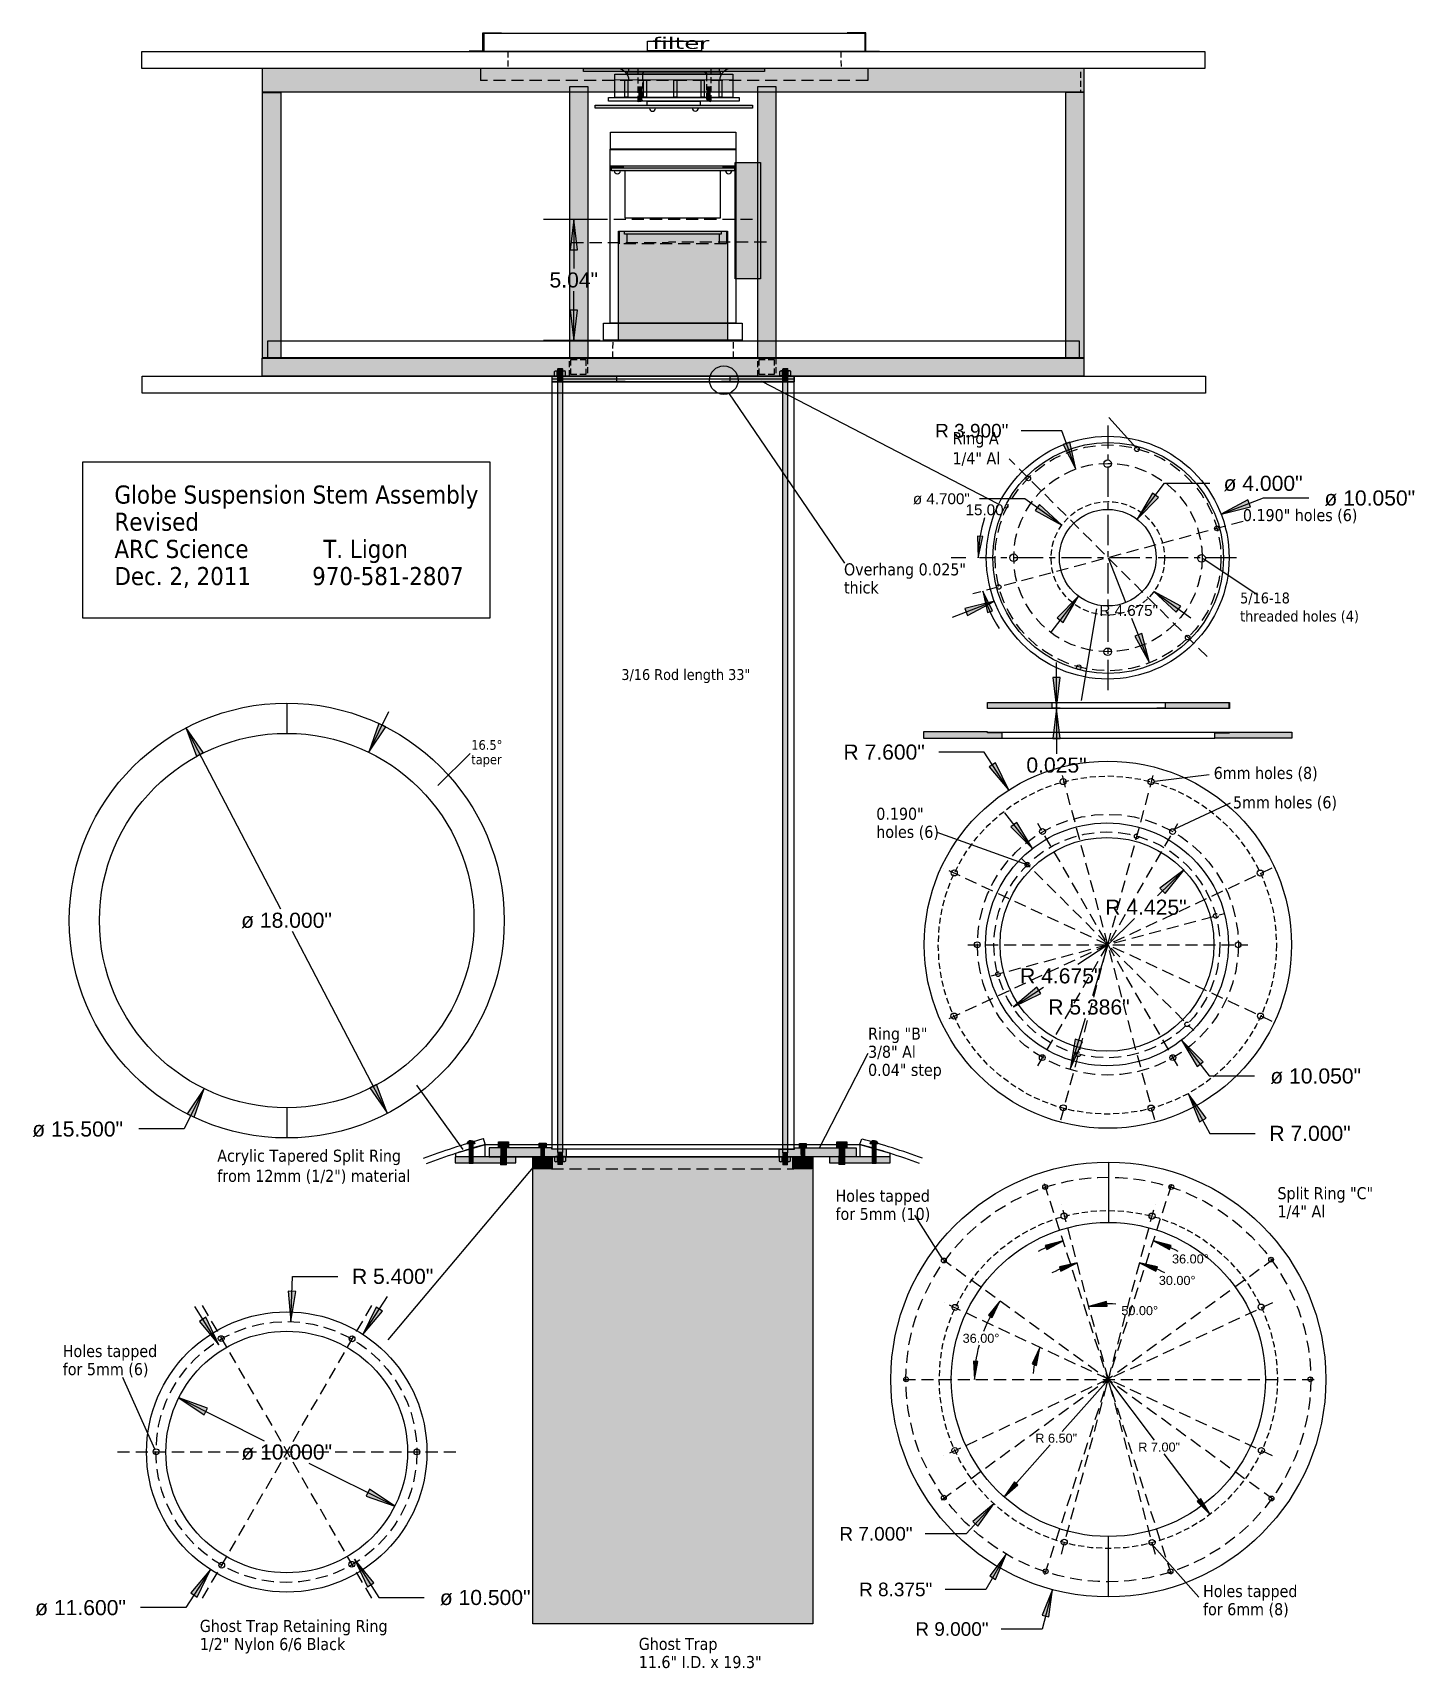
# Model space of a CAD drawing. Extents: x 1.5 to 58.7, y 10 to 77.8.
import ezdxf
from ezdxf.enums import TextEntityAlignment as Align

# ---------------------------------------------------------------- set-up
doc = ezdxf.new("R2010")
doc.units = 0
doc.header["$MEASUREMENT"] = 0
for name, pattern in [('CENTER', [2, 1.25, -0.25, 0.25, -0.25]), ('DASHED', [0.75, 0.5, -0.25]), ('HIDDEN', [0.375, 0.25, -0.125])]:
    doc.linetypes.add(name, pattern=pattern)
for name, color, linetype in [('BASE', 7, 'Continuous'), ('FRAME', 7, 'Continuous'), ('PROJECTORS', 7, 'Continuous')]:
    doc.layers.add(name, color=color, linetype=linetype)
doc.styles.add('ARIAL', font='arial.ttf')
doc.styles.add('TAHOMA', font='tahoma.ttf')

# ---------------------------------------------------------------- blocks, each defined once
blk = doc.blocks.new('LONGARROW')
at = {"layer": 'BASE', "linetype": 'Continuous'}
blk.add_hatch(color=0, dxfattribs=at).paths.add_polyline_path([(0, 0), (2, -0.25), (2, 0.25)])
at = {"layer": 'BASE', "color": 0, "linetype": 'Continuous'}
blk.add_lwpolyline([(0, 0), (2, -0.25), (2, 0.25)], close=True, dxfattribs=at)
blk = doc.blocks.new('HexSemRSV2')
at = {"linetype": 'Continuous'}
for p, q in [((-0.241, 0.298), (-0.277, 0.236)), ((-0.277, -0.218), (-0.277, 0.236)), ((-0.017, 0.298), (-0.241, 0.298)), ((-0.017, 0.154), (-0.241, 0.154)), ((-0.017, 0.154), (-0.017, 0.298)), ((0, 0.236), (-0.017, 0.236)), ((-0.017, -0.136), (-0.017, 0.154)), ((0, -0.218), (0, 0.236)), ((-0.241, -0.28), (-0.277, -0.218)), ((-0.017, -0.136), (-0.241, -0.136)), ((-0.017, -0.28), (-0.241, -0.28)), ((-0.017, -0.28), (-0.017, -0.136)), ((0, -0.218), (-0.017, -0.218))]:
    blk.add_line(p, q, dxfattribs=at)
for centre, radius, start, end in [((-0.146, 0.226), 0.119, 142.72149, 217.27887), ((0.177, 0.009), 0.442, 160.92837, 199.07139), ((-0.146, -0.208), 0.119, 142.72149, 217.27885)]:
    blk.add_arc(centre, radius, start, end, dxfattribs=at)
blk = doc.blocks.new('SchemTapThrRSV4')
at = {"linetype": 'Continuous'}
for p, q in [((0, -0.125), (0, 0.125)), ((0.25, 0.125), (0, 0.125)), ((0.025, -0.1), (0.025, 0.1)), ((0.05, -0.125), (0.05, 0.125)), ((0.075, -0.1), (0.075, 0.1)), ((0.1, -0.125), (0.1, 0.125)), ((0.125, -0.1), (0.125, 0.1)), ((0.15, -0.125), (0.15, 0.125)), ((0.175, -0.1), (0.175, 0.1)), ((0.2, -0.125), (0.2, 0.125)), ((0.225, -0.1), (0.225, 0.1)), ((0.25, -0.125), (0.25, 0.125)), ((0, -0.125), (0.25, -0.125))]:
    blk.add_line(p, q, dxfattribs=at)

msp = doc.modelspace()

# ---------------------------------------------------------------- hatches: boundary and pattern name
at = {"layer": 'BASE', "linetype": 'Continuous'}
for color, points in [(253, [(31.77, 76.149), (24.28, 76.149), (24.28, 76.273), (31.77, 76.273)]), (253, [(26.55, 74.888), (26.652, 74.9), (26.72, 74.971), (26.72, 75.537), (26.55, 75.537)]), (253, [(29.55, 75.537), (29.38, 75.537), (29.38, 74.993), (29.432, 74.911), (29.55, 74.888)]), (253, [(31.275, 74.627), (24.766, 74.627), (24.766, 74.751), (31.275, 74.751)]), (253, [(30.537, 72.039), (25.437, 72.039), (25.437, 72.163), (30.537, 72.163)]), (7, [(25.93, 72.167), (25.442, 72.167), (25.442, 72.227), (25.93, 72.227)]), (7, [(30.549, 72.156), (30.061, 72.156), (30.061, 72.223), (30.549, 72.223)]), (253, [(30.555, 72.386), (31.614, 72.386), (31.614, 67.566), (30.555, 67.566)]), (254, [(23.225, 63.836), (23.413, 63.836), (23.413, 31.405), (23.225, 31.405)]), (254, [(32.534, 63.834), (32.722, 63.834), (32.722, 31.389), (32.534, 31.389)]), (254, [(22.983, 63.549), (25.65, 63.549), (25.65, 63.325), (26, 63.325), (26, 63.299), (22.983, 63.299)]), (254, [(30, 63.325), (30.35, 63.325), (30.35, 63.548), (33, 63.548), (33, 63.299), (30, 63.299)]), (254, [(40.995, 50.031), (43.663, 50.031), (43.663, 49.807), (44.013, 49.807), (44.013, 49.781), (40.995, 49.782)]), (254, [(48.013, 49.807), (48.363, 49.807), (48.363, 50.03), (51.013, 50.03), (51.013, 49.781), (48.013, 49.781)]), (254, [(41.605, 48.772), (41.006, 48.772), (41.006, 48.809), (38.351, 48.809), (38.351, 48.544), (41.605, 48.544)]), (254, [(50.412, 48.769), (51.012, 48.769), (51.012, 48.804), (53.598, 48.804), (53.598, 48.544), (50.412, 48.544)]), (253, [(19.5, 31.84), (19.563, 31.889), (19.639, 31.897), (19.708, 31.888), (19.76, 31.839), (19.782, 31.755), (19.472, 31.755)]), (253, [(20.761, 31.841), (21.179, 31.841), (21.179, 31.623), (20.761, 31.623)]), (253, [(34.763, 31.839), (35.181, 31.839), (35.181, 31.624), (34.763, 31.624)]), (253, [(36.179, 31.84), (36.243, 31.889), (36.319, 31.897), (36.387, 31.888), (36.439, 31.839), (36.461, 31.755), (36.151, 31.755)]), (254, [(21.482, 31.222), (18.974, 31.222), (18.974, 30.973), (21.482, 30.972)]), (254, [(23.582, 31.541), (22.974, 31.541), (22.974, 31.595), (20.376, 31.595), (20.376, 31.221), (23.582, 31.221)]), (254, [(22.179, 31.213), (33.774, 31.213), (33.774, 11.886), (22.179, 11.886)]), (252, [(22.982, 30.726), (22.982, 31.225), (22.218, 31.225), (22.218, 30.726)]), (253, [(22.447, 31.78), (22.731, 31.78), (22.731, 31.597), (22.447, 31.597)]), (254, [(32.377, 31.539), (33.012, 31.539), (33.012, 31.593), (35.571, 31.592), (35.571, 31.217), (32.378, 31.217)]), (252, [(33.728, 30.725), (33.728, 31.217), (32.949, 31.217), (32.949, 30.725)]), (253, [(33.22, 31.777), (33.503, 31.777), (33.503, 31.59), (33.22, 31.59)]), (254, [(36.975, 31.217), (34.467, 31.217), (34.467, 30.967), (36.975, 30.967)])]:
    msp.add_hatch(color=color, dxfattribs=at).paths.add_polyline_path(points)
at = {"layer": 'FRAME', "linetype": 'Continuous'}
for points in [[(10.994, 76.287), (44.993, 76.287), (44.993, 75.289), (10.994, 75.289)], [(11, 64.296), (11, 75.285), (11.75, 75.285), (11.75, 64.296)], [(23.71, 64.283), (23.71, 75.533), (24.46, 75.533), (24.46, 64.283)], [(31.493, 64.289), (31.493, 75.53), (32.243, 75.53), (32.243, 64.289)], [(44.241, 64.295), (44.241, 75.29), (44.991, 75.29), (44.991, 64.295)], [(10.986, 64.287), (44.992, 64.287), (44.992, 63.537), (10.986, 63.537)]]:
    msp.add_hatch(color=253, dxfattribs=at).paths.add_polyline_path(points)
at = {"layer": 'PROJECTORS', "linetype": 'Continuous'}
msp.add_hatch(color=254, dxfattribs=at).paths.add_polyline_path([(25.735, 69.532), (30.235, 69.532), (30.235, 65.02), (25.735, 65.02)])

# ---------------------------------------------------------------- linework, layer by layer
at = {"layer": 'BASE', "color": 7, "linetype": 'HIDDEN'}
for p, q in [((26.153, 76.151), (26.153, 76.273)), ((29.897, 76.273), (29.897, 76.151))]:
    msp.add_line(p, q, dxfattribs=at)
at = {"layer": 'BASE', "color": 7, "linetype": 'Continuous'}
for p, q in [((30.476, 75.808), (25.579, 75.796)), ((25.184, 70.019), (22.63, 70.019)), ((23.88, 70.019), (23.88, 67.987)), ((23.88, 65.018), (23.88, 67.05)), ((24.969, 65.018), (22.63, 65.018)), ((22.989, 63.426), (32.99, 63.426)), ((31.645, 63.332), (41.421, 58.265)), ((30.279, 62.841), (35.079, 55.798)), ((47.167, 60.549), (46.021, 61.823)), ((44.079, 61.279), (42.392, 61.279)), ((44.655, 59.693), (44.079, 61.279)), ((47.191, 57.611), (48.33, 59.101)), ((48.33, 59.101), (50.205, 59.101)), ((42.551, 58.462), (40.676, 58.462)), ((44.074, 57.368), (42.551, 58.462)), ((50.669, 57.821), (52.419, 58.493)), ((52.419, 58.493), (54.294, 58.493)), ((40.102, 56.013), (39.495, 56.013)), ((45.989, 56.014), (46.712, 54.176)), ((49.931, 55.99), (52.193, 54.478)), ((41.285, 54.222), (39.535, 53.55)), ((44.763, 54.432), (43.624, 52.943)), ((47.89, 54.624), (49.412, 53.53)), ((44.896, 50.104), (45.53, 53.899)), ((47.701, 51.664), (46.978, 53.501)), ((43.858, 49.808), (43.858, 51.683)), ((12, 50), (12, 48.75)), ((15.405, 47.97), (16.231, 49.654)), ((43.858, 49.781), (43.858, 47.906)), ((7.825, 48.99), (11.747, 41.482)), ((41.009, 48.804), (51.009, 48.804)), ((41.607, 48.545), (50.416, 48.545)), ((19.594, 47.921), (18.25, 46.59)), ((40.867, 47.975), (38.992, 47.975)), ((41.879, 46.397), (40.867, 47.975)), ((47.928, 46.776), (50.177, 47.045)), ((42.863, 43.983), (41.713, 45.464)), ((48.721, 44.788), (51.059, 45.879)), ((38.906, 44.664), (42.634, 43.326)), ((49.137, 43.104), (48.036, 42.021)), ((45.982, 40.001), (47.083, 41.084)), ((16.157, 33.035), (12.236, 40.544)), ((45.982, 40.001), (44.742, 39.181)), ((45.984, 39.999), (45.343, 37.891)), ((42.082, 37.423), (43.323, 38.243)), ((44.417, 34.846), (45.058, 36.954)), ((49.03, 36.048), (50.18, 34.567)), ((34.056, 31.59), (36.07, 35.516)), ((50.18, 34.567), (52.055, 34.567)), ((8.577, 34.055), (7.751, 32.372)), ((19.301, 31.528), (17.387, 34.182)), ((12.001, 33.252), (12.001, 32.002)), ((49.311, 33.838), (50.208, 32.191)), ((7.751, 32.372), (5.876, 32.372)), ((20.218, 31.747), (20.139, 31.975)), ((35.724, 31.739), (35.8, 31.968)), ((50.208, 32.191), (52.083, 32.191)), ((18.979, 31.368), (18.979, 31.214)), ((18.996, 31.366), (20.22, 31.73)), ((35.72, 31.731), (36.968, 31.367)), ((36.976, 31.212), (36.976, 31.36)), ((22.271, 30.879), (16.182, 23.649)), ((46.003, 31.003), (46.003, 28.503)), ((39.133, 26.998), (38, 28.8)), ((12.176, 24.398), (12.24, 26.272)), ((12.24, 26.272), (14.115, 26.272)), ((15.154, 23.868), (16.173, 25.441)), ((9.193, 23.437), (8.191, 25.021)), ((6.54, 19.123), (5.213, 22.079)), ((46.003, 22.003), (44.094, 19.854)), ((46.003, 22.003), (47.895, 19.486)), ((7.531, 21.243), (11.066, 19.469)), ((41.687, 17.142), (43.595, 19.291)), ((16.469, 16.757), (12.934, 18.531)), ((50.21, 16.408), (48.318, 18.924)), ((41.258, 16.856), (40.114, 15.615)), ((40.114, 15.615), (38.426, 15.615)), ((46.001, 15.5), (46.001, 13)), ((47.789, 15.202), (49.751, 12.994)), ((14.807, 14.563), (15.809, 12.979)), ((41.781, 14.769), (40.931, 13.312)), ((8.846, 14.132), (7.827, 12.559)), ((15.809, 12.979), (17.684, 12.979)), ((40.931, 13.312), (39.243, 13.312)), ((43.691, 13.304), (43.258, 11.673)), ((7.827, 12.559), (5.952, 12.559)), ((43.258, 11.673), (41.57, 11.673))]:
    msp.add_line(p, q, dxfattribs=at)
at = {"layer": 'BASE', "color": 7, "linetype": 'DASHED'}
for p, q in [((31.282, 70.026), (24.478, 70.026)), ((26.074, 69.408), (26.074, 69.017)), ((29.891, 69.408), (29.891, 69.017)), ((50.087, 51.928), (41.898, 60.118)), ((51.586, 57.521), (40.398, 54.523)), ((44.041, 32.755), (47.924, 47.244)), ((47.924, 32.753), (44.041, 47.242)), ((43.087, 34.984), (48.878, 45.014)), ((48.879, 34.983), (43.088, 45.013)), ((42.414, 43.568), (49.537, 36.445)), ((52.771, 43.163), (39.176, 36.824)), ((52.78, 36.828), (39.185, 43.167)), ((41.173, 38.714), (50.804, 41.295)), ((40.191, 39.999), (51.773, 39.999)), ((22.955, 30.726), (32.982, 30.726)), ((48.617, 13.927), (43.364, 30.095)), ((43.376, 13.924), (48.63, 30.092)), ((44.065, 14.774), (47.948, 29.263)), ((47.948, 14.763), (44.065, 29.252)), ((39.098, 17.015), (52.851, 27.007)), ((52.851, 17.015), (39.098, 27.007)), ((8.518, 12.947), (15.518, 25.071)), ((15.518, 12.947), (8.518, 25.071)), ((52.794, 25.179), (39.199, 18.84)), ((52.802, 18.84), (39.207, 25.179)), ((37.519, 22.002), (54.519, 22.002)), ((4.999, 19.009), (18.999, 19.009))]:
    msp.add_line(p, q, dxfattribs=at)
at = {"layer": 'BASE', "color": 7, "linetype": 'CENTER'}
for p, q in [((45.992, 50.542), (45.992, 61.489)), ((51.308, 56.013), (40.664, 56.013))]:
    msp.add_line(p, q, dxfattribs=at)
at = {"layer": 'BASE', "color": 7, "linetype": 'Continuous'}
for points in [[(31.77, 76.149), (24.28, 76.149), (24.28, 76.273), (31.77, 76.273)], [(30.469, 75.074), (25.573, 75.074), (25.573, 76.038), (30.469, 76.038)], [(29.943, 76.038), (26.1, 76.038), (26.1, 76.132), (29.943, 76.132)], [(26.112, 75.079), (25.996, 75.079), (25.996, 75.796), (26.112, 75.796)], [(26.887, 75.085), (26.772, 75.085), (26.772, 75.802), (26.887, 75.802)], [(28.138, 75.079), (28.022, 75.079), (28.022, 75.796), (28.138, 75.796)], [(29.272, 75.079), (29.156, 75.079), (29.156, 75.796), (29.272, 75.796)], [(30.013, 75.079), (29.897, 75.079), (29.897, 75.796), (30.013, 75.796)], [(31.275, 74.627), (24.766, 74.627), (24.766, 74.751), (31.275, 74.751)], [(30.722, 74.919), (25.321, 74.919), (25.321, 75.073), (30.722, 75.073)], [(29.113, 74.747), (26.914, 74.747), (26.914, 74.916), (29.113, 74.916)], [(25.385, 72.927), (30.592, 72.927), (30.592, 72.224), (25.385, 72.224)], [(30.537, 72.039), (25.437, 72.039), (25.437, 72.163), (30.537, 72.163)], [(25.93, 72.167), (25.442, 72.167), (25.442, 72.227), (25.93, 72.227)], [(26.013, 72.05), (29.942, 72.05), (29.942, 70.083), (26.013, 70.083)], [(30.549, 72.156), (30.061, 72.156), (30.061, 72.223), (30.549, 72.223)], [(30.555, 72.386), (31.614, 72.386), (31.614, 67.566), (30.555, 67.566)], [(23.225, 63.836), (23.413, 63.836), (23.413, 31.405), (23.225, 31.405)], [(32.534, 63.834), (32.722, 63.834), (32.722, 31.389), (32.534, 31.389)], [(22.983, 63.549), (25.65, 63.549), (25.65, 63.325), (26, 63.325), (26, 63.299), (22.983, 63.299)], [(22.983, 63.548), (32.983, 63.548), (32.983, 63.298), (22.983, 63.298)], [(22.989, 63.301), (32.989, 63.301), (32.989, 31.536), (22.989, 31.536)], [(30, 63.325), (30.35, 63.325), (30.35, 63.548), (33, 63.548), (33, 63.299), (30, 63.299)], [(3.568, 59.987), (20.405, 59.987), (20.405, 53.521), (3.568, 53.521)], [(40.995, 50.031), (50.995, 50.031), (50.995, 49.781), (40.995, 49.781)], [(40.995, 50.031), (43.663, 50.031), (43.663, 49.807), (44.013, 49.807), (44.013, 49.781), (40.995, 49.782)], [(48.013, 49.807), (48.363, 49.807), (48.363, 50.03), (51.013, 50.03), (51.013, 49.781), (48.013, 49.781)], [(41.605, 48.772), (41.006, 48.772), (41.006, 48.809), (38.351, 48.809), (38.351, 48.544), (41.605, 48.544)], [(50.412, 48.769), (51.012, 48.769), (51.012, 48.804), (53.598, 48.804), (53.598, 48.544), (50.412, 48.544)], [(19.5, 31.84), (19.563, 31.889), (19.639, 31.897), (19.708, 31.888), (19.76, 31.839), (19.782, 31.755), (19.472, 31.755)], [(20.761, 31.841), (21.179, 31.841), (21.179, 31.623), (20.761, 31.623)], [(34.763, 31.839), (35.181, 31.839), (35.181, 31.624), (34.763, 31.624)], [(36.179, 31.84), (36.243, 31.889), (36.319, 31.897), (36.387, 31.888), (36.439, 31.839), (36.461, 31.755), (36.151, 31.755)], [(21.482, 31.222), (18.974, 31.222), (18.974, 30.973), (21.482, 30.972)], [(20.216, 31.729), (35.72, 31.729), (35.72, 31.22), (20.216, 31.22)], [(23.582, 31.541), (22.974, 31.541), (22.974, 31.595), (20.376, 31.595), (20.376, 31.221), (23.582, 31.221)], [(22.179, 31.213), (33.774, 31.213), (33.774, 11.886), (22.179, 11.886)], [(22.447, 31.78), (22.731, 31.78), (22.731, 31.597), (22.447, 31.597)], [(32.377, 31.539), (33.012, 31.539), (33.012, 31.593), (35.571, 31.592), (35.571, 31.217), (32.378, 31.217)], [(33.22, 31.777), (33.503, 31.777), (33.503, 31.59), (33.22, 31.59)], [(36.975, 31.217), (34.467, 31.217), (34.467, 30.967), (36.975, 30.967)]]:
    msp.add_lwpolyline(points, close=True, dxfattribs=at)
at = {"layer": 'BASE', "color": 7, "linetype": 'HIDDEN'}
msp.add_lwpolyline([(26.55, 76.288), (29.55, 76.288), (29.55, 74.896), (29.432, 74.918), (29.38, 75), (29.38, 76.052), (29.295, 76.118), (26.779, 76.119), (26.72, 76.068), (26.72, 74.978), (26.652, 74.908), (26.55, 74.896)], close=True, dxfattribs=at)
at = {"layer": 'BASE', "color": 7, "linetype": 'DASHED'}
msp.add_lwpolyline([(25.77, 69.533), (30.2, 69.533), (30.2, 69.021), (25.77, 69.021)], close=True, dxfattribs=at)
at = {"layer": 'BASE', "color": 5, "linetype": 'Continuous'}
msp.add_lwpolyline([(25.982, 69.532), (29.982, 69.532), (29.982, 69.414), (25.982, 69.414)], close=True, dxfattribs=at)
at = {"layer": 'BASE', "color": 7, "linetype": 'Continuous'}
for points in [[(22.218, 31.225), (22.982, 31.225), (22.982, 30.726), (22.218, 30.726), (22.218, 31.225)], [(32.949, 31.217), (33.728, 31.217), (33.728, 30.725), (32.949, 30.725), (32.949, 31.217)]]:
    msp.add_lwpolyline(points, dxfattribs=at)
for centre, radius in [((30.09, 63.371), 0.591), ((45.977, 56.022), 5.025), ((47.185, 60.51), 0.095), ((45.974, 59.913), 0.156), ((42.693, 59.303), 0.095), ((45.977, 56.022), 2), ((50.497, 57.233), 0.095), ((42.082, 56.02), 0.156), ((49.864, 55.993), 0.156), ((41.468, 54.81), 0.095), ((45.979, 52.126), 0.156), ((49.286, 52.715), 0.095), ((44.783, 51.487), 0.095), ((12, 41), 9), ((12, 41), 7.75), ((45.983, 40), 7.6), ((44.133, 46.753), 0.125), ((47.771, 46.752), 0.125), ((45.946, 40.015), 5.025), ((43.277, 44.685), 0.12), ((48.662, 44.683), 0.12), ((45.946, 40.015), 4.425), ((39.625, 42.97), 0.125), ((52.289, 42.966), 0.125), ((40.58, 40.001), 0.12), ((51.375, 39.994), 0.12), ((39.611, 37.046), 0.125), ((52.299, 37.046), 0.125), ((43.27, 35.325), 0.12), ((48.671, 35.325), 0.12), ((44.139, 33.25), 0.125), ((47.771, 33.237), 0.125), ((46.003, 22.003), 9), ((43.389, 29.972), 0.1), ((48.607, 29.972), 0.1), ((46.003, 22.003), 6.5), ((44.172, 28.77), 0.125), ((47.811, 28.769), 0.125), ((39.195, 26.93), 0.1), ((52.738, 26.961), 0.1), ((39.664, 24.987), 0.125), ((52.326, 25), 0.125), ((12, 19), 5.8), ((12, 19), 5), ((9.288, 23.696), 0.12), ((14.703, 23.685), 0.12), ((37.633, 22.006), 0.1), ((54.362, 22.011), 0.1), ((6.597, 19.013), 0.12), ((17.383, 19.001), 0.12), ((39.65, 19.063), 0.125), ((52.338, 19.063), 0.125), ((39.195, 17.108), 0.1), ((52.754, 17.076), 0.1), ((44.178, 15.267), 0.125), ((47.811, 15.254), 0.125), ((9.31, 14.317), 0.12), ((14.692, 14.351), 0.12), ((43.411, 14.062), 0.1), ((48.576, 14.062), 0.1)]:
    msp.add_circle(centre, radius, dxfattribs=at)
at = {"layer": 'BASE', "color": 9, "linetype": 'Continuous'}
msp.add_circle((45.996, 56.009), 4.775, dxfattribs=at)
at = {"layer": 'BASE', "color": 7, "linetype": 'DASHED'}
for centre, radius in [((45.989, 56.014), 4.675), ((45.986, 56.027), 3.9), ((45.983, 40), 5.4), ((45.941, 39.992), 4.675), ((47.174, 44.49), 0.095), ((42.654, 43.316), 0.095), ((50.451, 41.195), 0.095), ((41.438, 38.78), 0.095), ((49.267, 36.704), 0.095), ((44.758, 35.466), 0.095), ((46.003, 22.003), 8.375), ((11.99, 19.001), 5.4)]:
    msp.add_circle(centre, radius, dxfattribs=at)
at = {"layer": 'BASE', "color": 7, "linetype": 'HIDDEN'}
for centre, radius in [((45.982, 55.996), 2.35), ((45.963, 39.986), 7), ((46.003, 22.003), 7)]:
    msp.add_circle(centre, radius, dxfattribs=at)
at = {"layer": 'BASE', "color": 7, "linetype": 'Continuous'}
for centre, radius, start, end in [((25.664, 75.767), 0.5, 0, 90), ((30.413, 75.767), 0.5, 90, 180), ((27.137, 74.627), 0.125, 180, 0), ((28.915, 74.632), 0.125, 180, 0), ((25.682, 72.036), 0.125, 180, 0), ((30.29, 72.04), 0.125, 180, 0), ((45.958, 56.013), 5.338, 161.88729, 180), ((45.958, 56.013), 5.338, 195, 213.11271), ((28.248, 3.081), 30, 105.70086, 110.70086), ((28.046, 2.977), 30, 70, 75), ((28.257, 3.169), 29.675, 105.70086, 110.70086), ((28.036, 3.065), 29.675, 70, 75), ((45.997, 21.99), 6.05, 108, 118.65352), ((45.997, 21.99), 6.05, 61.34648, 72), ((46.005, 22.013), 4.983, 105, 117.93535), ((46.005, 22.013), 4.983, 62.06465, 75), ((45.987, 22.002), 5.523, 144, 158.93237), ((46.006, 22.009), 3.126, 84.38147, 105), ((45.987, 22.002), 5.523, 165.06763, 180), ((46.006, 22.009), 3.126, 155, 175.61853)]:
    msp.add_arc(centre, radius, start, end, dxfattribs=at)
at = {"layer": 'FRAME', "color": 9, "linetype": 'DASHED'}
for p, q in [((23.787, 69.072), (27.804, 69.072)), ((31.85, 69.087), (27.805, 69.077))]:
    msp.add_line(p, q, dxfattribs=at)
at = {"layer": 'FRAME', "color": 7, "linetype": 'HIDDEN'}
for p, q in [((30.237, 65.74), (30.237, 65.023)), ((25.501, 64.313), (25.504, 65.015)), ((30.491, 64.313), (30.494, 65.015))]:
    msp.add_line(p, q, dxfattribs=at)
at = {"layer": 'FRAME', "color": 7, "linetype": 'Continuous'}
for points in [[(10.994, 76.287), (44.993, 76.287), (44.993, 75.289), (10.994, 75.289)], [(11, 64.296), (11, 75.285), (11.75, 75.285), (11.75, 64.296)], [(23.71, 64.283), (23.71, 75.533), (24.46, 75.533), (24.46, 64.283)], [(31.493, 64.289), (31.493, 75.53), (32.243, 75.53), (32.243, 64.289)], [(44.241, 64.295), (44.241, 75.29), (44.991, 75.29), (44.991, 64.295)], [(25.388, 65.729), (25.388, 72.924), (30.587, 72.924), (30.587, 65.729)], [(25.113, 65.729), (30.85, 65.729), (30.85, 65.021), (25.113, 65.021)]]:
    msp.add_lwpolyline(points, close=True, dxfattribs=at)
for points in [[(25.393, 73.642), (30.584, 73.642), (30.584, 72.929), (25.393, 72.929), (25.393, 73.642)], [(10.986, 64.287), (44.992, 64.287), (44.992, 63.537), (10.986, 63.537), (10.986, 64.287)]]:
    msp.add_lwpolyline(points, dxfattribs=at)
at = {"layer": 'FRAME', "color": 7, "linetype": 'HIDDEN'}
for points in [[(23.703, 64.286), (24.453, 64.286), (24.453, 63.536), (23.703, 63.536)], [(23.764, 64.22), (24.384, 64.22), (24.384, 63.6), (23.764, 63.6)], [(31.495, 64.288), (32.245, 64.288), (32.245, 63.538), (31.495, 63.538)], [(31.555, 64.223), (32.176, 64.223), (32.176, 63.602), (31.555, 63.602)]]:
    msp.add_lwpolyline(points, close=True, dxfattribs=at)
at = {"layer": 'PROJECTORS', "color": 7, "linetype": 'Continuous'}
for p, q in [((20.121, 77.754), (20.895, 77.754)), ((20.121, 76.994), (20.121, 77.754)), ((35.963, 77.754), (35.189, 77.753)), ((35.963, 76.994), (35.963, 77.754)), ((20.121, 76.987), (19.553, 76.987)), ((35.963, 76.987), (36.531, 76.987))]:
    msp.add_line(p, q, dxfattribs=at)
at = {"layer": 'PROJECTORS', "color": 7, "linetype": 'HIDDEN'}
for p, q in [((21.144, 76.983), (21.146, 76.288)), ((34.934, 76.983), (34.941, 76.289)), ((44.855, 76.134), (44.855, 75.282))]:
    msp.add_line(p, q, dxfattribs=at)
at = {"layer": 'PROJECTORS', "color": 7, "linetype": 'DASHED'}
for p, q in [((36.041, 76.277), (20.035, 76.277)), ((20.039, 75.774), (20.04, 76.278)), ((36.055, 76.277), (36.054, 75.774)), ((36.054, 75.774), (20.021, 75.774))]:
    msp.add_line(p, q, dxfattribs=at)
at = {"layer": 'PROJECTORS', "color": 134, "linetype": 'Continuous'}
msp.add_lwpolyline([(20.172, 77.733), (35.922, 77.733), (35.922, 76.979), (20.172, 76.979)], close=True, dxfattribs=at)
at = {"layer": 'PROJECTORS', "color": 7, "linetype": 'Continuous'}
for points in [[(26.936, 77.407), (29.169, 77.407), (29.169, 77.002), (26.936, 77.002)], [(6, 76.98), (49.995, 76.98), (49.995, 76.272), (6, 76.272)], [(25.735, 69.532), (30.235, 69.532), (30.235, 65.02), (25.735, 65.02)], [(11.224, 64.999), (44.799, 64.999), (44.799, 64.291), (11.224, 64.291)], [(6.022, 63.539), (50.017, 63.539), (50.017, 62.83), (6.022, 62.83)]]:
    msp.add_lwpolyline(points, close=True, dxfattribs=at)

# ---------------------------------------------------------------- block references
at = {"layer": 'BASE', "color": 7, "linetype": 'Continuous'}
for name, p, xscale, yscale, rotation in [('LONGARROW', (23.88, 70.019), 0.625, 0.625, 270.0000000000001), ('LONGARROW', (23.88, 65.018), 0.625, 0.625, 90.00000000000006), ('HexSemRSV2', (23.305, 63.539), 0.7873575637684262, 0.7873575637684227, 270.0000000000001), ('HexSemRSV2', (32.63, 63.546), 0.7873575637684262, 0.7873575637684227, 270.0000000000001), ('LONGARROW', (44.655, 59.693), 0.5625, 0.5625, 109.9482996580073), ('LONGARROW', (47.191, 57.611), 0.625, 0.625, 52.61721456391713), ('LONGARROW', (50.669, 57.821), 0.625, 0.625, 20.98554474110749), ('LONGARROW', (44.074, 57.368), 0.6250000000000502, 0.6250000000000502, 144.2880364214923), ('LONGARROW', (40.62, 56.013), 0.4500000000000001, 0.4500000000000001, 85.16994489553849), ('LONGARROW', (41.285, 54.222), 0.625, 0.625, 200.9855447411075), ('LONGARROW', (40.802, 54.631), 0.4500000000000001, 0.4500000000000001, 289.8300551044614), ('LONGARROW', (44.763, 54.432), 0.625, 0.625, 232.6172145639171), ('LONGARROW', (47.89, 54.624), 0.6250000000000502, 0.6250000000000502, 324.2880364214922), ('LONGARROW', (47.701, 51.664), 0.6250000000000502, 0.6250000000000502, 111.486736174593), ('LONGARROW', (43.858, 49.808), 0.625, 0.625, 90.00000000000007), ('LONGARROW', (43.858, 49.781), 0.625, 0.625, 270.0000000000001), ('LONGARROW', (7.825, 48.99), 0.625, 0.625, 297.5745639596944), ('LONGARROW', (15.405, 47.97), 0.625, 0.625, 63.86358755562414), ('LONGARROW', (41.879, 46.397), 0.625, 0.625, 122.6805800314993), ('LONGARROW', (42.863, 43.983), 0.625, 0.625, 127.8497156429291), ('LONGARROW', (49.137, 43.104), 0.625, 0.625, 224.5357217296987), ('LONGARROW', (42.082, 37.423), 0.625, 0.625, 33.45597489271825), ('LONGARROW', (44.417, 34.846), 0.625, 0.625, 73.08748652365372), ('LONGARROW', (49.03, 36.048), 0.625, 0.625, 307.8497156429291), ('LONGARROW', (8.577, 34.055), 0.625, 0.625, 243.8635875556242), ('LONGARROW', (16.157, 33.035), 0.625, 0.625, 117.5745639596944), ('LONGARROW', (49.311, 33.838), 0.625, 0.625, 298.5716477418432), ('HexSemRSV2', (23.318, 31.229), 0.7873575637684261, 0.7873575637684227, 90.00000000000006), ('HexSemRSV2', (32.616, 31.226), 0.7873575637684261, 0.7873575637684227, 90.00000000000006), ('LONGARROW', (44.127, 27.744), 0.375, 0.375, 201.551172676273), ('LONGARROW', (47.867, 27.744), 0.375, 0.375, 338.4488273237272), ('LONGARROW', (44.715, 26.826), 0.375, 0.375, 199.3117817914613), ('LONGARROW', (47.295, 26.826), 0.375, 0.375, 340.6882182085383), ('LONGARROW', (12.176, 24.398), 0.625, 0.625, 88.02942984054287), ('LONGARROW', (41.518, 25.249), 0.375, 0.375, 237.889984454923), ('LONGARROW', (45.197, 25.028), 0.375, 0.375, 8.127157997437324), ('LONGARROW', (9.193, 23.437), 0.625, 0.625, 122.3186209518237), ('LONGARROW', (15.154, 23.868), 0.625, 0.625, 57.06134482176095), ('LONGARROW', (43.173, 23.33), 0.375, 0.375, 251.8728420025616), ('LONGARROW', (40.463, 22.002), 0.375, 0.375, 86.11001554507698), ('LONGARROW', (7.531, 21.243), 0.625, 0.625, 333.346818276096), ('LONGARROW', (41.687, 17.142), 0.375, 0.375, 48.39402398252621), ('LONGARROW', (16.469, 16.757), 0.625, 0.625, 153.3468182760961), ('LONGARROW', (41.258, 16.856), 0.5625, 0.5625, 227.3242147087173), ('LONGARROW', (50.21, 16.408), 0.375, 0.375, 126.9415202328182), ('LONGARROW', (14.807, 14.563), 0.625, 0.625, 302.3186209518237), ('LONGARROW', (41.781, 14.769), 0.5625, 0.5625, 239.7317277489494), ('LONGARROW', (8.846, 14.132), 0.625, 0.625, 237.061344821761), ('LONGARROW', (43.691, 13.304), 0.5625, 0.5625, 255.1188297755751)]:
    msp.add_blockref(name, p, dxfattribs=dict(at, xscale=xscale, yscale=yscale, rotation=rotation))
at = {"layer": 'BASE', "color": 7, "linetype": 'DASHED'}
for p, yscale, rotation in [((23.315, 63.853), 0.7562201139710393, 270.0000000000001), ((32.641, 63.86), 0.7562201139710393, 270.0000000000001), ((23.316, 63.602), 0.7562201139710393, 270.0000000000001), ((32.641, 63.61), 0.7562201139710393, 270.0000000000001), ((23.316, 31.154), 0.7562201139710394, 90.00000000000006), ((23.317, 30.903), 0.7562201139710394, 90.00000000000006), ((32.627, 31.138), 0.7562201139710394, 90.00000000000006), ((32.628, 30.887), 0.7562201139710394, 90.00000000000006)]:
    msp.add_blockref('SchemTapThrRSV4', p, dxfattribs=dict(at, yscale=yscale, rotation=rotation))
at = {"layer": 'BASE', "color": 7, "linetype": 'DASHED', "rotation": 90.00000000000006}
for p, xscale, yscale in [((19.63, 31.483), 1.083146242409704, 0.6532593127495435), ((19.63, 31.212), 1.083146242409704, 0.6532593127495435), ((19.63, 30.941), 1.083146242409704, 0.6532593127495435), ((20.974, 30.891), 1.460761758666796, 0.9645666536468682), ((20.975, 31.257), 1.460761758666796, 0.9645666536468682), ((22.592, 31.325), 1.083146242409704, 0.6532593127495435), ((22.593, 31.054), 1.083146242409704, 0.6532593127495435), ((33.365, 31.314), 1.102351905727919, 0.6532593127495435), ((33.366, 31.038), 1.102351905727919, 0.6532593127495435), ((34.976, 30.902), 1.439510862766506, 0.9645666536468682), ((34.977, 31.263), 1.439510862766506, 0.9645666536468682), ((36.309, 31.483), 1.083146242409704, 0.6532593127495435), ((36.309, 30.941), 1.083146242409704, 0.6532593127495435), ((36.309, 31.212), 1.083146242409704, 0.6532593127495435), ((22.592, 30.782), 1.083146242409704, 0.6532593127495435), ((33.365, 30.762), 1.102351905727919, 0.6532593127495435)]:
    msp.add_blockref('SchemTapThrRSV4', p, dxfattribs=dict(at, xscale=xscale, yscale=yscale))

# ---------------------------------------------------------------- texts
at = {"layer": 'BASE', "color": 7, "linetype": 'Continuous', "style": 'ARIAL'}
for s, height, p in [('5.04"', 0.625, (23.88, 67.519)), ('R 3.900"', 0.5625, (40.351, 61.279)), ('ø 4.000"', 0.625, (52.407, 59.101)), ('ø 4.700"', 0.45, (39.091, 58.462)), ('15.00°', 0.45, (41.006, 58.006)), ('ø 10.050"', 0.625, (56.823, 58.493)), ('R 4.675"', 0.45, (46.845, 53.839)), ('R 7.600"', 0.625, (36.724, 47.975)), ('0.025"', 0.625, (43.858, 47.437)), ('ø 18.000"', 0.625, (11.991, 41.013)), ('R 4.425"', 0.625, (47.559, 41.552)), ('R 4.675"', 0.625, (44.032, 38.712)), ('R 5.386"', 0.625, (45.2, 37.423)), ('ø 10.050"', 0.625, (54.584, 34.567)), ('ø 15.500"', 0.625, (3.347, 32.372)), ('R 7.000"', 0.625, (54.35, 32.191)), ('36.00°', 0.375, (49.399, 26.994)), ('R 5.400"', 0.625, (16.383, 26.272)), ('30.00°', 0.375, (48.852, 26.103)), ('50.00°', 0.375, (47.301, 24.854)), ('36.00°', 0.375, (40.734, 23.709)), ('R 6.50"', 0.375, (43.845, 19.572)), ('ø 10.000"', 0.625, (12, 19)), ('R 7.00"', 0.375, (48.106, 19.205)), ('R 7.000"', 0.5625, (36.385, 15.615)), ('R 8.375"', 0.5625, (37.202, 13.312)), ('ø 11.600"', 0.625, (3.467, 12.559)), ('ø 10.500"', 0.625, (20.213, 12.979)), ('R 9.000"', 0.5625, (39.53, 11.673))]:
    msp.add_text(s, height=height, dxfattribs=at).set_placement(p, align=Align.MIDDLE_CENTER)
at = {"layer": 'BASE', "color": 7, "linetype": 'Continuous', "style": 'TAHOMA'}
for s, height, p in [('Globe Suspension Stem Assembly', 0.75, (4.87, 58.261)), ('Revised ', 0.75, (4.87, 57.136)), ('0.190" holes (6)', 0.5, (51.571, 57.535)), ('ARC Science           T. Ligon', 0.75, (4.87, 56.011)), ('Dec. 2, 2011         970-581-2807', 0.75, (4.87, 54.886)), ('Overhang 0.025"', 0.5, (35.062, 55.289)), ('thick', 0.5, (35.062, 54.539)), ('3/16 Rod length 33"', 0.45, (25.848, 50.959)), ('16.5°', 0.4, (19.637, 48.069)), ('taper', 0.4, (19.637, 47.469)), ('6mm holes (8)', 0.5, (50.363, 46.861)), ('0.190" ', 0.5, (36.399, 45.173)), ('holes (6)', 0.5, (36.399, 44.423)), ('Ring "B"', 0.5, (36.06, 36.07)), ('3/8" Al', 0.5, (36.06, 35.32)), ('0.04" step', 0.5, (36.06, 34.57)), ('Split Ring "C"', 0.5, (53.003, 29.465)), ('1/4" Al', 0.5, (53.003, 28.715)), ('Holes tapped', 0.5, (49.923, 12.994)), ('for 6mm (8)', 0.5, (49.923, 12.244)), ('Ghost Trap Retaining Ring', 0.5, (8.403, 11.551)), ('1/2" Nylon 6/6 Black ', 0.5, (8.403, 10.801)), ('Ghost Trap', 0.5, (26.569, 10.807)), ('11.6" I.D. x 19.3"', 0.5, (26.569, 10.057))]:
    msp.add_text(s, height=height, dxfattribs=at).set_placement(p)
at = {"layer": 'BASE', "color": 7, "linetype": 'DASHED', "style": 'TAHOMA'}
for s, p in [('5mm holes (6)', (51.163, 45.645)), ('Holes tapped', (34.712, 29.358)), ('for 5mm (10)', (34.712, 28.608)), ('Holes tapped', (2.733, 22.931)), ('for 5mm (6)', (2.733, 22.181))]:
    msp.add_text(s, height=0.5, dxfattribs=at).set_placement(p)
at = {"layer": 'BASE', "color": 7, "linetype": 'Continuous', "char_height": 0.45, "attachment_point": 7, "style": 'TAHOMA'}
for s, insert in [('\\C7;\\H0.5;\\fTahoma|b0|i0;Ring A\\P1/4" Al\\H0.5;', (39.551, 59.824)), ('\\C7;\\H0.45;\\fTahoma|b0|i0;5/16-18 \\Pthreaded holes (4)\\H0.45;', (51.457, 53.298)), ('\\C7;\\H0.5;\\fTahoma|b0|i0;Acrylic Tapered Split Ring\\H0.5;\\P\\H0.5;from 12mm (1/2") material \\H0.5;', (9.126, 30.093))]:
    msp.add_mtext(s, dxfattribs=dict(at, insert=insert))
at = {"layer": 'PROJECTORS', "color": 7, "linetype": 'Continuous', "style": 'TAHOMA', "width": 1.793764}
msp.add_text('filter', height=0.48, dxfattribs=at).set_placement((27.133, 77.085))

doc.saveas('drawing.dxf')
